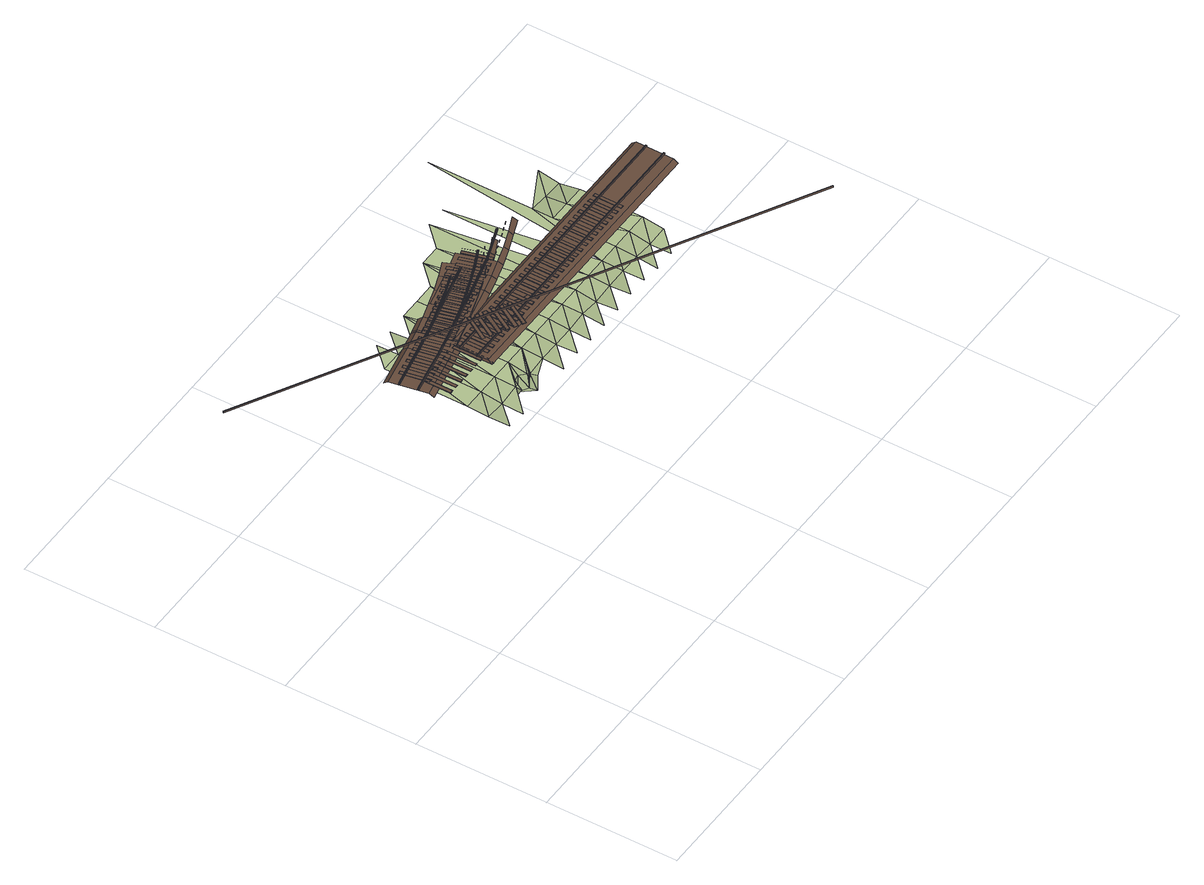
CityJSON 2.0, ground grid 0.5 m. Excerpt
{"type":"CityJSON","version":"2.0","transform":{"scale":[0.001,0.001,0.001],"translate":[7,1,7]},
"CityObjects":{
"railway1":{"type":"Railway","attributes":{"function":"1855"},"geometry":[{"type":"MultiSurface","lod":"3","boundaries":[[[0,1,2,3]],[[4,5,6,7]],[[4,8,9,5]],[[10,11,7,6]],[[12,13,14,15]],[[9,8,11,10]],[[16,0,3,17]],[[18,19,20,21]],[[2,22,17,3]],[[16,23,1,0]],[[1,23,22,2]],[[24,12,15,25]],[[8,4,7,11]],[[24,26,13,12]],[[14,27,25,15]],[[13,26,27,14]],[[28,29,30,31]],[[23,16,17,22]],[[28,32,33,29]],[[34,35,31,30]],[[33,32,35,34]],[[36,37,38,39]],[[26,24,25,27]],[[36,40,41,37]],[[42,43,39,38]],[[41,40,43,42]],[[44,45,46,47]],[[32,28,31,35]],[[48,49,47,46]],[[44,50,51,45]],[[51,50,49,48]],[[40,36,39,43]],[[50,44,47,49]],[[52,53,54,55]],[[56,57,58,59,60]],[[57,61,62,63,59,58]],[[61,64,65,63,62]],[[66,67,68,69]],[[70,71,72,73]]]}]},
"terrain1":{"type":"TINRelief","geometry":[{"type":"CompositeSurface","lod":"3","boundaries":[[[74,75,76]],[[77,78,75]],[[74,77,75]],[[79,74,80]],[[77,81,78]],[[81,82,78]],[[83,77,74]],[[83,74,79]],[[84,79,85]],[[85,86,84]],[[87,79,84]],[[81,88,82]],[[84,86,87]],[[83,89,77]],[[89,81,77]],[[90,87,86]],[[91,83,79]],[[79,87,91]],[[87,90,92]],[[91,87,92]],[[93,92,90]],[[92,93,94]],[[95,93,90]],[[91,92,94]],[[94,93,96]],[[97,95,98]],[[99,96,93]],[[95,97,93]],[[93,97,99]],[[89,100,81]],[[101,97,98]],[[102,94,96]],[[103,83,91]],[[99,102,96]],[[102,99,97]],[[103,89,83]],[[94,102,91]],[[102,97,101]],[[102,103,91]],[[104,101,105]],[[106,102,101]],[[106,101,104]],[[102,107,103]],[[108,104,109]],[[106,110,102]],[[111,106,104]],[[110,107,102]],[[108,111,104]],[[112,108,113]],[[114,111,108]],[[115,106,111]],[[115,110,106]],[[112,114,108]],[[116,112,117]],[[114,115,111]],[[118,114,112]],[[118,112,116]],[[119,115,114]],[[120,116,121]],[[118,119,114]],[[122,118,116]],[[120,122,116]],[[123,120,124]],[[125,119,118]],[[122,125,118]],[[126,122,120]],[[123,126,120]],[[127,123,128]],[[126,129,122]],[[130,126,123]],[[130,123,127]],[[131,127,132]],[[130,133,126]],[[134,130,127]],[[131,134,127]],[[134,135,130]],[[133,130,135]],[[136,131,137]],[[138,126,133]],[[139,134,131]],[[140,135,134]],[[141,133,135]],[[139,131,136]],[[139,140,134]],[[141,135,140]],[[139,142,140]],[[143,133,141]],[[144,141,140]],[[144,140,142]],[[143,141,144]]]}]},
"railway2":{"type":"Railway","attributes":{"function":"1855"},"geometry":[{"type":"MultiSurface","lod":"3","boundaries":[[[145,146,147,148]],[[149,145,148,150]],[[147,151,150,148]],[[146,152,151,147]],[[153,154,155,156]],[[157,158,159,160]],[[158,161,162,159]],[[152,149,150,151]],[[162,163,160,159]],[[164,153,156,165]],[[166,157,160,163]],[[161,166,163,162]],[[155,167,165,156]],[[154,168,167,155]],[[169,170,171,172]],[[173,174,175,176]],[[177,178,179,180]],[[174,181,182,175]],[[168,164,165,167]],[[183,184,185,186]],[[187,183,186,188]],[[189,187,188,190]],[[182,191,176,175]],[[192,177,180,193]],[[194,169,172,195]],[[196,197,198,199]],[[200,196,199,201]],[[202,200,201,203]],[[204,173,176,191]],[[181,204,191,182]],[[171,205,195,172]],[[206,192,193,207]],[[170,208,205,171]],[[209,210,211,212]],[[208,194,195,205]],[[213,214,215,216]],[[214,217,218,215]],[[218,219,216,215]],[[220,209,212,221]],[[222,213,216,219]],[[217,222,219,218]],[[211,223,221,212]],[[210,224,223,211]],[[225,226,227,228]],[[224,220,221,223]],[[229,230,231,232]],[[230,233,234,231]],[[234,235,232,231]],[[236,225,228,237]],[[227,238,237,228]],[[239,229,232,235]],[[233,239,235,234]],[[226,240,238,227]],[[241,242,243,244]],[[240,236,237,238]],[[245,246,247,248]],[[246,249,250,247]],[[251,241,244,252]],[[250,253,248,247]],[[243,254,252,244]],[[255,245,248,253]],[[249,255,253,250]],[[242,256,254,243]],[[257,258,259,260]],[[256,251,252,254]],[[261,262,263,264]],[[262,265,266,263]],[[266,267,264,263]],[[268,257,260,269]],[[270,261,264,267]],[[265,270,267,266]],[[259,271,269,260]],[[180,179,272,273]],[[258,274,271,259]],[[186,185,275,276]],[[188,186,276,277]],[[190,188,277,278]],[[279,280,281,282]],[[193,180,273,283]],[[203,201,284,285]],[[201,199,286,284]],[[199,198,287,286]],[[274,268,269,271]],[[288,289,290,291]],[[292,293,294,295]],[[207,193,283,296]],[[293,297,298,294]],[[298,299,295,294]],[[300,301,302,303]],[[304,292,295,299]],[[297,304,299,298]],[[305,300,303,306]],[[302,307,306,303]],[[308,309,310,311]],[[301,312,307,302]],[[309,313,314,310]],[[314,315,311,310]],[[316,317,318,319]],[[320,308,311,315]],[[273,272,296,283]],[[312,305,306,307]],[[313,320,315,314]],[[321,316,319,322]],[[318,323,322,319]],[[317,324,323,318]],[[325,326,327,328]],[[324,321,322,323]],[[329,325,328,330]],[[327,331,330,328]],[[326,332,331,327]],[[333,334,335,336]],[[332,329,330,331]],[[337,333,336,338]],[[335,339,338,336]],[[334,340,339,335]],[[341,342,343,344]],[[340,337,338,339]],[[345,341,344,346]],[[343,347,346,344]],[[342,348,347,343]],[[349,350,351,352]],[[348,345,346,347]],[[353,349,352,354]],[[351,355,354,352]],[[350,356,355,351]],[[357,358,359,360]],[[356,353,354,355]],[[361,357,360,362]],[[359,363,362,360]],[[358,364,363,359]],[[365,366,367,368]],[[364,361,362,363]],[[369,365,368,370]],[[367,371,370,368]],[[366,372,371,367]],[[373,374,375,376]],[[372,369,370,371]],[[377,373,376,378]],[[375,379,378,376]],[[374,380,379,375]],[[381,382,383,384]],[[380,377,378,379]],[[385,381,384,386]],[[383,387,386,384]],[[382,388,387,383]],[[389,390,391,392]],[[388,385,386,387]],[[393,389,392,394]],[[391,395,394,392]],[[390,396,395,391]],[[397,398,399,400]],[[396,393,394,395]],[[401,397,400,402]],[[399,403,402,400]],[[398,404,403,399]],[[405,406,407,408]],[[404,401,402,403]],[[409,405,408,410]],[[407,411,410,408]],[[406,412,411,407]],[[413,414,415,416]],[[412,409,410,411]],[[417,413,416,418]],[[415,419,418,416]],[[414,420,419,415]],[[421,422,423,424]],[[420,417,418,419]],[[425,421,424,426]],[[423,427,426,424]],[[422,428,427,423]],[[429,430,431,432]],[[428,425,426,427]],[[433,429,432,434]],[[431,435,434,432]],[[430,436,435,431]],[[437,438,439,440]],[[436,433,434,435]],[[441,437,440,442]],[[439,443,442,440]],[[438,444,443,439]],[[445,446,447,448]],[[444,441,442,443]],[[449,445,448,450]],[[279,282,451,452]],[[447,453,450,448]],[[454,455,456,457]],[[458,454,457,459]],[[460,458,459,461]],[[446,462,453,447]],[[463,464,465,466]],[[462,449,450,453]],[[279,452,467,280]],[[468,463,466,469]],[[470,471,472,473]],[[474,470,473,475]],[[476,474,475,477]],[[465,478,469,466]],[[464,479,478,465]],[[480,481,482,483]],[[280,467,484,281]],[[479,468,469,478]],[[485,480,483,486]],[[482,487,486,483]],[[481,488,487,482]],[[489,490,491,492]],[[488,485,486,487]],[[493,489,492,494]],[[491,495,494,492]],[[490,496,495,491]],[[497,498,499,500]],[[496,493,494,495]],[[501,497,500,502]],[[499,503,502,500]],[[498,504,503,499]],[[505,506,507,508]],[[504,501,502,503]],[[509,505,508,510]],[[507,511,510,508]],[[506,512,511,507]],[[513,514,515,516]],[[512,509,510,511]],[[517,513,516,518]],[[515,519,518,516]],[[514,520,519,515]],[[521,522,523,524]],[[520,517,518,519]],[[525,521,524,526]],[[523,527,526,524]],[[522,528,527,523]],[[529,530,531,532]],[[528,525,526,527]],[[533,529,532,534]],[[531,535,534,532]],[[530,536,535,531]],[[537,538,539,540]],[[536,533,534,535]],[[541,537,540,542]],[[539,543,542,540]],[[538,544,543,539]],[[545,546,547,548]],[[544,541,542,543]],[[549,545,548,550]],[[547,551,550,548]],[[552,549,550,551]]]}]},
"railway3":{"type":"Railway","attributes":{"function":"1855"},"geometry":[{"type":"MultiSurface","lod":"3","boundaries":[[[553,554,555,556]],[[557,558,559,556]],[[560,561,562,563]],[[561,564,565,562]],[[565,566,563,562]],[[567,560,563,566]],[[567,568,569,566]],[[564,567,566,565]],[[568,570,571,569]],[[571,572,566,569]],[[573,567,566,572]],[[570,573,572,571]],[[574,575,576,577]],[[578,574,577,579]],[[580,578,579,581]],[[558,557,582,583]],[[584,585,586,587]],[[585,588,589,586]],[[588,590,591,589]],[[592,593,594,595]],[[559,558,583,596]],[[593,597,598,594]],[[556,559,596,599]],[[598,600,595,594]],[[601,592,595,600]],[[602,603,604,605]],[[597,601,600,598]],[[603,606,607,604]],[[607,608,605,604]],[[609,602,605,608]],[[606,609,608,607]],[[610,611,612,613]],[[611,614,615,612]],[[615,616,613,612]],[[617,610,613,616]],[[618,619,620,621]],[[614,617,616,615]],[[619,622,623,620]],[[623,624,621,620]],[[625,618,621,624]],[[622,625,624,623]],[[626,627,628,629]],[[627,630,631,628]],[[631,632,629,628]],[[633,626,629,632]],[[630,633,632,631]],[[634,635,636,637]],[[583,582,638,639]],[[577,576,640,641]],[[579,577,641,642]],[[581,579,642,643]],[[596,583,639,644]],[[587,586,645,646]],[[635,647,648,636]],[[586,589,649,645]],[[589,591,650,649]],[[648,651,637,636]],[[652,634,637,651]],[[647,652,651,648]],[[653,654,655,656]],[[574,575,657,658]],[[578,574,658,659]],[[554,553,660,661]],[[580,578,659,662]],[[654,663,664,655]],[[588,590,665,666]],[[585,588,666,667]],[[664,668,656,655]],[[584,585,667,669]],[[670,653,656,668]],[[555,554,661,671]],[[663,670,668,664]],[[672,673,674,675]],[[673,676,677,674]],[[677,678,675,674]],[[679,672,675,678]],[[680,681,682,683]],[[676,679,678,677]],[[684,680,683,685]],[[686,685,683,682]],[[681,687,686,682]],[[687,684,685,686]],[[688,689,690,691]],[[689,692,693,690]],[[693,694,691,690]],[[695,688,691,694]],[[646,645,696,697]],[[645,649,698,696]],[[649,650,699,698]],[[644,639,700,701]],[[702,703,704,705]],[[641,640,706,707]],[[642,641,707,708]],[[643,642,708,709]],[[692,695,694,693]],[[639,638,710,700]],[[711,702,705,712]],[[713,712,705,704]],[[703,714,713,704]],[[714,711,712,713]],[[715,716,717,718]],[[716,719,720,717]],[[720,721,718,717]],[[722,715,718,721]],[[719,722,721,720]],[[723,724,725,726]],[[727,728,726,725]],[[724,729,727,725]],[[729,730,728,727]],[[731,732,733,734]],[[732,735,736,733]],[[736,737,734,733]],[[738,739,740,741]],[[735,742,737,736]],[[743,744,741,740]],[[739,745,743,740]],[[696,698,746,747]],[[698,699,748,746]],[[745,749,744,743]],[[701,700,750,751]],[[709,708,752,753]],[[708,707,754,752]],[[707,706,755,754]],[[700,710,756,750]],[[757,758,759,760]],[[758,761,762,759]],[[762,763,760,759]],[[764,765,766,767]],[[761,768,763,762]],[[769,770,767,766]],[[765,771,769,766]],[[771,772,770,769]],[[773,774,775,776]],[[774,777,778,775]],[[778,779,776,775]],[[661,660,780,781]],[[782,783,784,785]],[[658,657,786,787]],[[659,658,787,788]],[[662,659,788,789]],[[671,661,781,790]],[[777,791,779,778]],[[669,667,792,793]],[[665,669,793,794]],[[667,666,795,792]],[[666,665,794,795]],[[796,797,785,784]],[[783,798,796,784]],[[798,799,797,796]],[[800,801,802,803]],[[801,804,805,802]],[[751,750,806,807]],[[805,808,803,802]],[[753,752,809,810]],[[752,754,811,809]],[[754,755,812,811]],[[813,814,815,816]],[[750,756,817,806]],[[804,818,808,805]],[[819,820,816,815]],[[814,821,819,815]],[[821,822,820,819]],[[823,824,825,826]],[[824,827,828,825]],[[828,829,826,825]],[[827,830,829,828]],[[831,832,833,834]],[[781,780,835,836]],[[787,786,837,838]],[[790,781,836,839]],[[788,787,838,840]],[[789,788,840,841]],[[842,843,844,845]],[[843,846,847,844]],[[847,848,845,844]],[[846,849,848,847]],[[810,809,850,851]],[[852,853,854,855]],[[809,811,856,850]],[[811,812,857,856]],[[806,817,858,859]],[[860,861,862,863]],[[861,864,865,862]],[[865,866,863,862]],[[864,867,866,865]],[[868,869,870,871]],[[872,873,874,875]],[[873,876,877,874]],[[841,840,878,879]],[[840,838,880,878]],[[838,837,881,880]],[[836,835,882,883]],[[884,885,886,887]],[[888,889,890,891]],[[859,858,892,893]],[[894,895,896,897]],[[879,878,898,899]],[[878,880,900,898]],[[880,881,901,900]],[[883,882,902,903]],[[904,905,906,907]],[[908,909,910,911]],[[903,902,912,913]],[[914,915,916,917]]]}]}
},
"vertices":[
[835,1072,1364],[845,1067,1364],[845,1067,1365],[833,1072,1365],[863,1181,1365],[809,1088,1364],[809,1088,1365],[863,1181,1367],[873,1174,1365],[819,1081,1364],[819,1081,1365],[873,1174,1367],[860,1057,1364],[871,1052,1365],[871,1052,1367],[860,1057,1365],[889,1165,1365],[887,1165,1367],[848,1189,1364],[836,1196,1364],[836,1196,1365],[848,1189,1365],[899,1160,1367],[899,1160,1365],[913,1152,1365],[913,1152,1367],[925,1145,1365],[925,1145,1368],[940,1137,1365],[886,1043,1365],[886,1043,1367],[940,1137,1368],[950,1130,1365],[896,1036,1365],[896,1036,1367],[950,1130,1368],[964,1121,1365],[910,1028,1365],[910,1028,1367],[964,1121,1368],[976,1116,1365],[922,1021,1365],[922,1021,1367],[976,1116,1368],[990,1107,1367],[937,1013,1365],[937,1013,1368],[990,1107,1369],[947,1007,1368],[1000,1100,1369],[1000,1100,1367],[947,1007,1365],[1026,1085,1367],[1016,1092,1367],[1016,1092,1369],[1026,1085,1369],[1994,502,1385],[1994,502,1391],[1032,1057,1375],[80,1608,1359],[80,1608,1353],[1996,506,1391],[1035,1060,1375],[82,1611,1359],[1996,506,1385],[82,1611,1353],[1053,1072,1368],[1041,1077,1367],[1041,1077,1369],[1053,1072,1369],[1079,1056,1368],[1067,1063,1368],[1067,1063,1369],[1079,1056,1369],
[919,1080,987],[839,1080,993],[839,999,995],[919,1160,1000],[839,1160,1000],[999,1080,998],[919,999,984],[919,1479,1000],[839,1479,1000],[999,1160,1000],[1012,1080,997],[999,1056,997],[1022,1096,920],[1022,1096,998],[919,1560,997],[999,1479,1000],[1050,1104,921],[1080,1160,1000],[1050,1104,995],[1085,1084,921],[1080,1087,986],[1092,1056,920],[1083,1084,985],[1086,1080,985],[1092,1056,987],[1085,1084,985],[999,1560,994],[1160,1080,994],[1160,1160,1000],[1080,1560,1000],[1240,1080,993],[1160,999,990],[1240,1160,1000],[1160,1560,1000],[1320,1080,992],[1240,999,996],[1240,1560,1000],[1320,1160,1000],[1400,1080,998],[1320,999,990],[1400,1160,1000],[1320,1640,1000],[1480,1080,988],[1400,999,990],[1480,1160,1000],[1400,1640,1000],[1560,1080,994],[1480,999,994],[1560,1160,1000],[1640,1080,995],[1560,999,1000],[1480,1720,1000],[1640,1160,1000],[1720,1080,993],[1640,999,998],[1560,1720,1000],[1720,1160,1000],[1800,1080,985],[1720,999,984],[1720,1479,1000],[1800,1160,1000],[1720,1399,1000],[1880,1080,988],[1800,999,986],[1720,1879,1000],[1880,1160,1000],[1800,1399,1000],[1800,1479,990],[1880,1399,1000],[1880,1560,1000],[1880,1479,985],
[849,1233,1012],[862,1233,1012],[862,1233,1013],[849,1233,1013],[849,1341,1012],[849,1341,1013],[862,1341,1013],[862,1341,1012],[880,1233,1012],[892,1233,1012],[892,1233,1013],[880,1233,1013],[835,1423,1012],[855,1317,1012],[855,1317,1013],[835,1423,1013],[868,1318,1012],[868,1318,1013],[847,1424,1013],[880,1341,1012],[880,1341,1013],[847,1424,1012],[892,1341,1013],[892,1341,1012],[909,1233,1012],[921,1233,1012],[921,1233,1013],[909,1233,1013],[865,1428,1012],[884,1322,1012],[884,1322,1013],[865,1428,1013],[810,1290,1012],[814,1274,1000],[985,1307,1000],[982,1322,1012],[897,1325,1012],[897,1325,1013],[804,1326,1019],[804,1326,1013],[974,1358,1013],[974,1358,1019],[804,1329,1019],[973,1362,1019],[804,1329,1013],[973,1362,1013],[876,1431,1013],[785,1431,1012],[951,1463,1012],[909,1341,1012],[909,1341,1013],[793,1392,1019],[793,1392,1013],[960,1424,1013],[960,1424,1019],[793,1395,1019],[958,1428,1019],[793,1395,1013],[958,1428,1013],[876,1431,1012],[921,1341,1013],[784,1447,1000],[948,1479,1000],[921,1341,1012],[939,1233,1012],[951,1233,1012],[951,1233,1013],[939,1233,1013],[894,1434,1012],[913,1327,1012],[913,1327,1013],[894,1434,1013],[926,1330,1012],[926,1330,1013],[905,1436,1013],[939,1341,1012],[939,1341,1013],[905,1436,1012],[951,1341,1013],[951,1341,1012],[969,1233,1012],[980,1233,1012],[980,1233,1013],[969,1233,1013],[923,1439,1012],[942,1334,1012],[942,1334,1013],[923,1439,1013],[955,1335,1012],[955,1335,1013],[934,1442,1013],[969,1341,1012],[969,1341,1013],[980,1341,1013],[934,1442,1012],[980,1341,1012],[998,1233,1012],[1009,1233,1012],[1009,1233,1013],[998,1233,1013],[951,1446,1012],[972,1339,1012],[972,1339,1013],[951,1446,1013],[983,1342,1012],[983,1342,1013],[998,1341,1012],[998,1341,1013],[963,1447,1013],[1009,1341,1013],[963,1447,1012],[1009,1341,1012],[1028,1233,1012],[1039,1233,1012],[1039,1233,1013],[1028,1233,1013],[974,1451,1012],[999,1346,1012],[999,1346,1013],[974,1451,1013],[1010,1347,1012],[1010,1347,1013],[987,1454,1013],[1028,1341,1012],[1028,1341,1013],[987,1454,1012],[1039,1341,1013],[1073,1327,1000],[1070,1343,1012],[1039,1341,1012],[1061,1378,1013],[1061,1378,1019],[1060,1382,1019],[1060,1382,1013],[1044,1214,1012],[1044,1358,1012],[1044,1374,1000],[1044,1198,1000],[1038,1483,1012],[1045,1448,1019],[1045,1448,1013],[1047,1444,1019],[1047,1444,1013],[1051,1358,1012],[1051,1214,1012],[1051,1198,1000],[1051,1374,1000],[1003,1458,1012],[1028,1351,1012],[1028,1351,1013],[1003,1458,1013],[1034,1499,1000],[1039,1354,1012],[1039,1354,1013],[1015,1459,1013],[1070,1233,1012],[1083,1233,1012],[1083,1233,1013],[1070,1233,1013],[1015,1459,1012],[1070,1341,1012],[1070,1341,1013],[1083,1341,1013],[1032,1463,1012],[1057,1358,1012],[1057,1358,1013],[1032,1463,1013],[1083,1341,1012],[1069,1362,1012],[1069,1362,1013],[1044,1467,1013],[1099,1233,1012],[1112,1233,1012],[1112,1233,1013],[1099,1233,1013],[1044,1467,1012],[1099,1341,1012],[1099,1341,1013],[1112,1341,1013],[1112,1341,1012],[1130,1233,1012],[1141,1233,1012],[1141,1233,1013],[1130,1233,1013],[1130,1341,1012],[1130,1341,1013],[1141,1341,1013],[1141,1341,1012],[1160,1233,1012],[1172,1233,1012],[1172,1233,1013],[1160,1233,1013],[1160,1341,1012],[1160,1341,1013],[1172,1341,1013],[1172,1341,1012],[1189,1233,1012],[1201,1233,1012],[1201,1233,1013],[1189,1233,1013],[1189,1341,1012],[1189,1341,1013],[1201,1341,1013],[1201,1341,1012],[1218,1233,1012],[1230,1233,1012],[1230,1233,1013],[1218,1233,1013],[1218,1341,1012],[1218,1341,1013],[1230,1341,1013],[1230,1341,1012],[1247,1233,1012],[1259,1233,1012],[1259,1233,1013],[1247,1233,1013],[1247,1341,1012],[1247,1341,1013],[1259,1341,1013],[1259,1341,1012],[1278,1233,1012],[1289,1233,1012],[1289,1233,1013],[1278,1233,1013],[1278,1341,1012],[1278,1341,1013],[1289,1341,1013],[1289,1341,1012],[1307,1233,1012],[1320,1233,1012],[1320,1233,1013],[1307,1233,1013],[1307,1341,1012],[1307,1341,1013],[1320,1341,1013],[1320,1341,1012],[1336,1233,1012],[1349,1233,1012],[1349,1233,1013],[1336,1233,1013],[1336,1341,1012],[1336,1341,1013],[1349,1341,1013],[1349,1341,1012],[1367,1233,1012],[1378,1233,1012],[1378,1233,1013],[1367,1233,1013],[1367,1341,1012],[1367,1341,1013],[1378,1341,1013],[1378,1341,1012],[1396,1233,1012],[1407,1233,1012],[1407,1233,1013],[1396,1233,1013],[1396,1341,1012],[1396,1341,1013],[1407,1341,1013],[1407,1341,1012],[1426,1233,1012],[1438,1233,1012],[1438,1233,1013],[1426,1233,1013],[1426,1341,1012],[1426,1341,1013],[1438,1341,1013],[1438,1341,1012],[1455,1233,1012],[1467,1233,1012],[1467,1233,1013],[1455,1233,1013],[1455,1341,1012],[1455,1341,1013],[1467,1341,1013],[1467,1341,1012],[1484,1233,1012],[1496,1233,1012],[1496,1233,1013],[1484,1233,1013],[1484,1341,1012],[1484,1341,1013],[1496,1341,1013],[1496,1341,1012],[1515,1233,1012],[1526,1233,1012],[1526,1233,1013],[1515,1233,1013],[1515,1341,1012],[1515,1341,1013],[1526,1341,1013],[1526,1341,1012],[1544,1233,1012],[1555,1233,1012],[1555,1233,1013],[1544,1233,1013],[1544,1341,1012],[1544,1341,1013],[1555,1341,1013],[1555,1341,1012],[1573,1233,1012],[1586,1233,1012],[1586,1233,1013],[1573,1233,1013],[1573,1341,1012],[1573,1341,1013],[2151,1198,1000],[2151,1214,1012],[1586,1341,1013],[1038,1250,1019],[1038,1250,1013],[2151,1250,1013],[2151,1250,1019],[1038,1254,1019],[2151,1254,1019],[1038,1254,1013],[2151,1254,1013],[1586,1341,1012],[1599,1233,1012],[1612,1233,1012],[1612,1233,1013],[1599,1233,1013],[2151,1358,1012],[1599,1341,1012],[1599,1341,1013],[1038,1318,1019],[1038,1318,1013],[2151,1318,1013],[2151,1318,1019],[1038,1322,1019],[2151,1322,1019],[1038,1322,1013],[2151,1322,1013],[1612,1341,1013],[1612,1341,1012],[1628,1233,1012],[1640,1233,1012],[1640,1233,1013],[1628,1233,1013],[2151,1374,1000],[1628,1341,1012],[1628,1341,1013],[1640,1341,1013],[1640,1341,1012],[1659,1233,1012],[1670,1233,1012],[1670,1233,1013],[1659,1233,1013],[1659,1341,1012],[1659,1341,1013],[1670,1341,1013],[1670,1341,1012],[1688,1233,1012],[1699,1233,1012],[1699,1233,1013],[1688,1233,1013],[1688,1341,1012],[1688,1341,1013],[1699,1341,1013],[1699,1341,1012],[1717,1233,1012],[1730,1233,1012],[1730,1233,1013],[1717,1233,1013],[1717,1341,1012],[1717,1341,1013],[1730,1341,1013],[1730,1341,1012],[1747,1233,1012],[1760,1233,1012],[1760,1233,1013],[1747,1233,1013],[1747,1341,1012],[1747,1341,1013],[1760,1341,1013],[1760,1341,1012],[1776,1233,1012],[1789,1233,1012],[1789,1233,1013],[1776,1233,1013],[1776,1341,1012],[1776,1341,1013],[1789,1341,1013],[1789,1341,1012],[1807,1233,1012],[1819,1233,1012],[1819,1233,1013],[1807,1233,1013],[1807,1341,1012],[1807,1341,1013],[1819,1341,1013],[1819,1341,1012],[1836,1233,1012],[1848,1233,1012],[1848,1233,1013],[1836,1233,1013],[1836,1341,1012],[1836,1341,1013],[1848,1341,1013],[1848,1341,1012],[1866,1233,1012],[1878,1233,1012],[1878,1233,1013],[1866,1233,1013],[1866,1341,1012],[1866,1341,1013],[1878,1341,1013],[1878,1341,1012],
[1066,1325,1000],[1061,1341,1012],[1029,1480,1012],[1025,1496,1000],[1067,1326,1000],[1064,1341,1012],[1028,1480,1012],[1038,1464,1012],[1064,1359,1012],[1064,1359,1013],[1038,1464,1013],[1076,1362,1012],[1076,1362,1013],[1048,1467,1013],[1048,1467,1012],[1073,1362,1012],[1073,1362,1013],[1085,1365,1012],[1085,1365,1013],[1060,1470,1013],[1060,1470,1012],[1048,1374,1019],[1048,1374,1013],[1125,1394,1013],[1125,1394,1019],[1048,1378,1019],[1124,1398,1019],[1048,1378,1013],[1124,1398,1013],[1138,1343,1000],[1134,1358,1012],[1031,1444,1013],[1031,1444,1019],[1106,1463,1019],[1106,1463,1013],[1032,1440,1019],[1108,1459,1019],[1032,1440,1013],[1108,1459,1013],[1067,1471,1012],[1092,1366,1012],[1092,1366,1013],[1067,1471,1013],[1098,1498,1012],[1103,1370,1012],[1103,1370,1013],[1092,1513,1000],[1077,1475,1013],[1077,1475,1012],[1077,1474,1012],[1102,1369,1012],[1102,1369,1013],[1077,1474,1013],[1114,1370,1012],[1114,1370,1013],[1089,1476,1013],[1089,1476,1012],[1095,1479,1012],[1121,1374,1012],[1121,1374,1013],[1095,1479,1013],[1132,1376,1012],[1132,1376,1013],[1106,1482,1013],[1106,1482,1012],[1105,1480,1012],[1131,1374,1012],[1131,1374,1013],[1105,1480,1013],[1141,1378,1012],[1141,1378,1013],[1118,1483,1013],[1118,1483,1012],[1118,1484,1012],[1147,1382,1012],[1147,1382,1013],[1118,1484,1013],[1159,1384,1012],[1159,1384,1013],[1130,1488,1013],[1130,1488,1012],[1134,1487,1012],[1160,1382,1012],[1160,1382,1013],[1134,1487,1013],[1207,1362,1000],[1202,1378,1012],[1192,1412,1013],[1192,1412,1019],[1191,1416,1019],[1191,1416,1013],[1160,1516,1012],[1170,1482,1019],[1170,1482,1013],[1170,1384,1012],[1170,1384,1013],[1172,1478,1019],[1172,1478,1013],[1147,1490,1013],[1147,1490,1012],[1147,1492,1012],[1176,1390,1012],[1176,1390,1013],[1147,1492,1013],[1301,1432,1013],[1301,1432,1019],[1301,1436,1019],[1314,1382,1000],[1310,1398,1012],[1301,1436,1013],[1188,1392,1012],[1188,1392,1013],[1285,1499,1013],[1285,1499,1019],[1285,1503,1019],[1157,1496,1013],[1285,1503,1013],[1157,1496,1012],[1276,1537,1012],[1163,1494,1012],[1188,1388,1012],[1188,1388,1013],[1163,1494,1013],[1199,1391,1012],[1199,1391,1013],[1176,1496,1013],[1176,1496,1012],[1169,1499,1012],[1202,1396,1012],[1202,1396,1013],[1169,1499,1013],[1180,1503,1012],[1180,1503,1013],[1214,1400,1013],[1214,1400,1012],[1192,1500,1012],[1217,1395,1012],[1217,1395,1013],[1192,1500,1013],[1228,1398,1012],[1228,1398,1013],[1205,1503,1013],[1205,1503,1012],[1234,1501,1019],[1234,1501,1013],[1236,1499,1019],[1236,1499,1013],[1269,1399,1012],[1223,1536,1012],[1198,1508,1012],[1230,1407,1012],[1230,1407,1013],[1198,1508,1013],[1257,1434,1013],[1257,1434,1019],[1256,1438,1019],[1256,1438,1013],[1275,1384,1000],[1208,1512,1012],[1208,1512,1013],[1242,1410,1013],[1242,1410,1012],[1221,1507,1012],[1246,1402,1012],[1246,1402,1013],[1221,1507,1013],[1257,1404,1012],[1257,1404,1013],[1233,1509,1013],[1233,1509,1012],[1226,1517,1012],[1259,1415,1012],[1259,1415,1013],[1226,1517,1013],[1269,1419,1013],[1237,1521,1013],[1269,1419,1012],[1237,1521,1012],[1250,1513,1012],[1275,1408,1012],[1275,1408,1013],[1250,1513,1013],[1287,1411,1012],[1287,1411,1013],[1262,1516,1013],[1247,1525,1012],[1285,1424,1012],[1285,1424,1013],[1247,1525,1013],[1262,1516,1012],[1295,1428,1013],[1259,1531,1013],[1295,1428,1012],[1298,1521,1019],[1297,1524,1019],[1298,1521,1013],[1259,1531,1012],[1336,1423,1012],[1285,1559,1012],[1321,1462,1019],[1321,1462,1013],[1323,1458,1019],[1323,1458,1013],[1342,1408,1000],[1278,1520,1012],[1304,1415,1012],[1304,1415,1013],[1278,1520,1013],[1314,1418,1012],[1314,1418,1013],[1291,1523,1013],[1275,1536,1012],[1313,1435,1012],[1313,1435,1013],[1275,1536,1013],[1291,1523,1012],[1323,1439,1013],[1287,1540,1013],[1323,1439,1012],[1287,1540,1012],[1303,1525,1012],[1330,1422,1012],[1330,1422,1013],[1303,1525,1013],[1340,1424,1012],[1340,1424,1013],[1314,1528,1013],[1382,1399,1000],[1378,1415,1012],[1298,1544,1012],[1337,1444,1012],[1337,1444,1013],[1298,1544,1013],[1368,1450,1013],[1368,1450,1019],[1368,1454,1019],[1368,1454,1013],[1340,1553,1012],[1314,1528,1012],[1349,1520,1019],[1349,1520,1013],[1352,1516,1013],[1352,1516,1019],[1349,1448,1013],[1308,1548,1013],[1349,1448,1012],[1308,1548,1012],[1332,1533,1012],[1358,1428,1012],[1358,1428,1013],[1332,1533,1013],[1369,1431,1012],[1369,1431,1013],[1401,1451,1012],[1345,1583,1012],[1343,1536,1013],[1385,1487,1019],[1385,1487,1013],[1387,1483,1019],[1387,1483,1013],[1324,1556,1012],[1365,1455,1012],[1365,1455,1013],[1324,1556,1013],[1407,1435,1000],[1343,1536,1012],[1377,1459,1013],[1336,1560,1013],[1377,1459,1012],[1336,1560,1012],[1355,1540,1012],[1384,1435,1012],[1384,1435,1013],[1355,1540,1013],[1396,1439,1012],[1396,1439,1013],[1367,1543,1013],[1367,1543,1012],[1393,1467,1012],[1403,1471,1012],[1403,1471,1013],[1393,1467,1013],[1451,1419,1000],[1445,1435,1012],[1435,1468,1013],[1435,1468,1019],[1403,1572,1012],[1435,1472,1019],[1435,1472,1013],[1382,1548,1012],[1413,1443,1012],[1413,1443,1013],[1382,1548,1013],[1425,1447,1012],[1425,1447,1013],[1394,1551,1013],[1394,1551,1012],[1448,1516,1019],[1448,1516,1013],[1417,1478,1012],[1429,1483,1012],[1429,1483,1013],[1417,1478,1013],[1451,1512,1019],[1451,1512,1013],[1473,1464,1000],[1465,1479,1012],[1412,1556,1012],[1442,1451,1012],[1442,1451,1013],[1412,1556,1013],[1452,1455,1012],[1452,1455,1013],[1423,1559,1013],[1423,1559,1012],[1445,1490,1012],[1455,1495,1012],[1455,1495,1013],[1445,1490,1013],[1433,1563,1012],[1467,1460,1012],[1467,1460,1013],[1433,1563,1013],[1478,1463,1012],[1478,1463,1013],[1499,1494,1019],[1499,1494,1013],[1502,1491,1019],[1502,1491,1013],[1519,1440,1000],[1512,1456,1012],[1470,1501,1012],[1480,1507,1012],[1480,1507,1013],[1470,1501,1013],[1496,1470,1012],[1506,1472,1012],[1506,1472,1013],[1496,1470,1013],[1537,1495,1000],[1529,1511,1012],[1522,1479,1012],[1532,1483,1012],[1532,1483,1013],[1522,1479,1013],[1564,1517,1019],[1564,1517,1013],[1567,1513,1019],[1567,1513,1013],[1585,1466,1000],[1580,1480,1012],[1550,1488,1012],[1560,1492,1012],[1560,1492,1013],[1550,1488,1013],[1576,1498,1012],[1586,1503,1012],[1586,1503,1013],[1576,1498,1013],[1650,1491,1000],[1644,1507,1012],[1602,1508,1012],[1614,1513,1012],[1614,1513,1013],[1602,1508,1013]
]}
